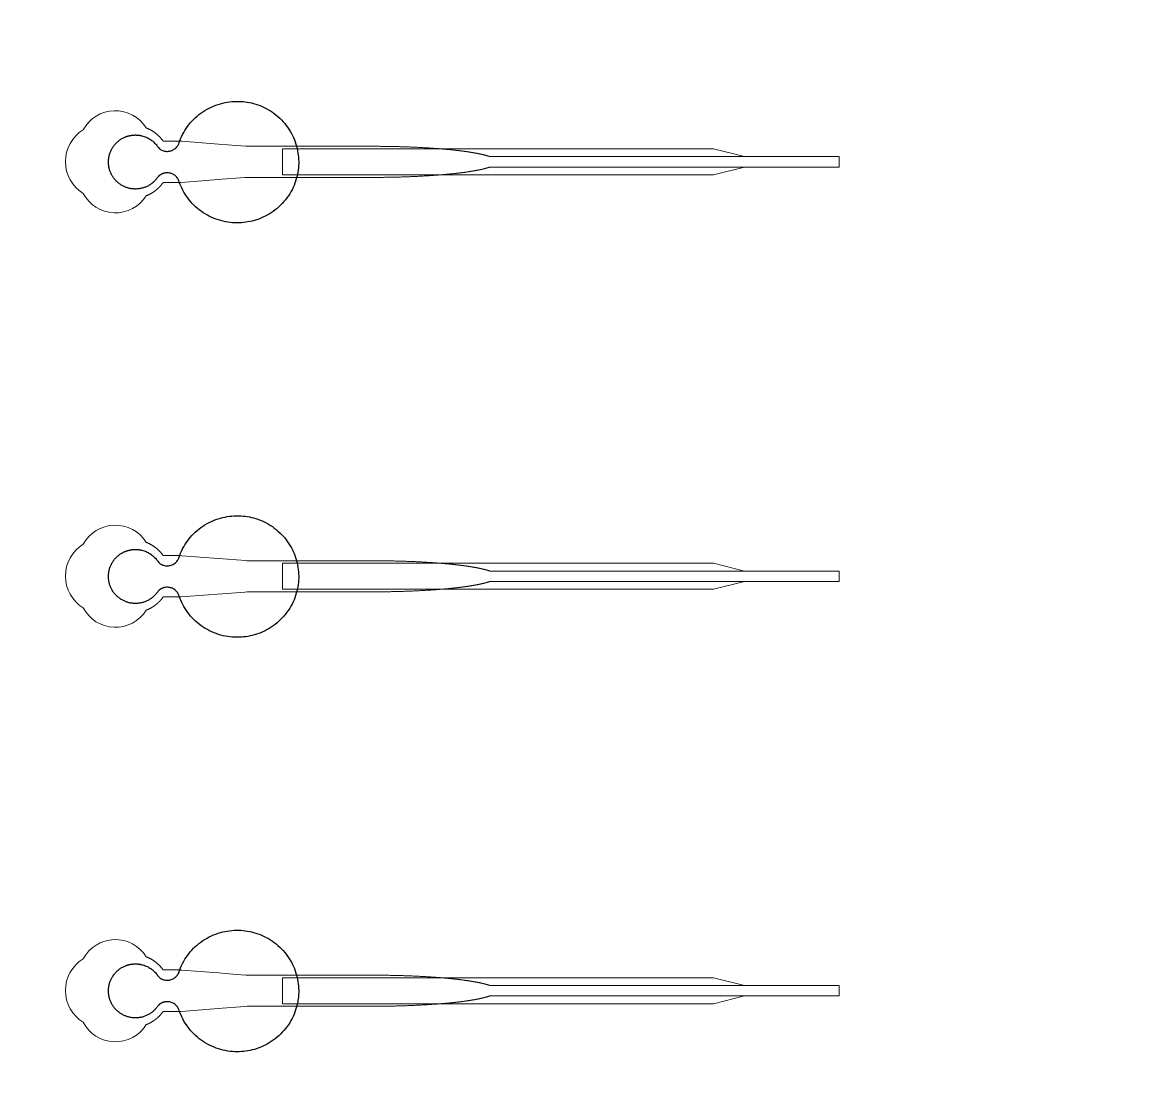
# Model space of a CAD drawing. Header units: inches. Extents: x -52997 to 52003, y -52254 to 52746.
# Drawn here: x -27602 to -22241, y -6398 to -1333 of the extents above; entities that cross this region are included whole.
import ezdxf

# ---------------------------------------------------------------- set-up
doc = ezdxf.new("R2010")
doc.units = ezdxf.units.IN
doc.header["$MEASUREMENT"] = 0
doc.layers.add('1', color=1, linetype='Continuous')
doc.layers.add('2', color=140, linetype='Continuous', lineweight=0)
doc.layers.add('3', color=90, linetype='Continuous', lineweight=0)

msp = doc.modelspace()

# ---------------------------------------------------------------- linework, layer by layer
at = {"layer": '1'}
for points in [[(-16283.4, -47485.7), (0, -47485.7), (16283.4, -47485.7, 5.999107)], [(-16250, -47285.7), (0, -47285.7), (16250, -47285.7, 5.986812)], [(-13685.8, -45485.7), (0, -45485.7), (13685.8, -45485.7, 6.794322)]]:
    msp.add_lwpolyline(points, format="xyb", close=True, dxfattribs=at)
msp.add_circle((-497.2, 245.8), 52500, dxfattribs=at)
for points in [[(-26945.9, -2078.6), (-26923.7, -2055.5), (-26892, -2060.7), (-26860.4, -2065.9), (-26846.7, -2094.9), (-26771.3, -2335.8), (-26519.3, -2298.1), (-26267.3, -2260.4), (-26267.2, -2008.3), (-26267.1, -1756.1), (-26519, -1718.2), (-26771, -1680.3), (-26846.7, -1921.1), (-26859.9, -1949.6), (-26890.7, -1955.3), (-26921.6, -1961.1), (-26944.2, -1939.3), (-26995.5, -1855.9), (-27089.9, -1882), (-27184.3, -1908.1), (-27185.5, -2006), (-27186.7, -2104), (-27093, -2132.4), (-26999.2, -2160.8), (-26945.9, -2078.6)], [(-26945.9, -4078.6), (-26923.7, -4055.5), (-26892, -4060.7), (-26860.4, -4065.9), (-26846.7, -4094.9), (-26771.3, -4335.8), (-26519.3, -4298.1), (-26267.3, -4260.4), (-26267.2, -4008.3), (-26267.1, -3756.1), (-26519, -3718.2), (-26771, -3680.3), (-26846.7, -3921.1), (-26859.9, -3949.6), (-26890.7, -3955.3), (-26921.6, -3961.1), (-26944.2, -3939.3), (-26995.5, -3855.9), (-27089.9, -3882), (-27184.3, -3908.1), (-27185.5, -4006), (-27186.7, -4104), (-27093, -4132.4), (-26999.2, -4160.8), (-26945.9, -4078.6)], [(-26945.9, -6078.6), (-26923.7, -6055.5), (-26892, -6060.7), (-26860.4, -6065.9), (-26846.7, -6094.9), (-26771.3, -6335.8), (-26519.3, -6298.1), (-26267.3, -6260.4), (-26267.2, -6008.3), (-26267.1, -5756.1), (-26519, -5718.2), (-26771, -5680.3), (-26846.7, -5921.1), (-26859.9, -5949.6), (-26890.7, -5955.3), (-26921.6, -5961.1), (-26944.2, -5939.3), (-26995.5, -5855.9), (-27089.9, -5882), (-27184.3, -5908.1), (-27185.5, -6006), (-27186.7, -6104), (-27093, -6132.4), (-26999.2, -6160.8), (-26945.9, -6078.6)]]:
    msp.add_rational_spline(points, [1, 0.884783429184, 1, 0.884783429184, 1, 0.758252289935, 1, 0.758252289935, 1, 0.758252289935, 1, 0.758252289935, 1, 0.888941908896, 1, 0.888941908896, 1, 0.79946124759, 1, 0.79946124759, 1, 0.79946124759, 1, 0.79946124759, 1], degree=2, knots=[0, 0, 0, 0.969535, 0.969535, 1.939069, 1.939069, 3.359405, 3.359405, 4.779741, 4.779741, 6.200078, 6.200078, 7.620414, 7.620414, 8.571947, 8.571947, 9.52348, 9.52348, 10.812277, 10.812277, 12.101074, 12.101074, 13.389871, 13.389871, 14.678668, 14.678668, 14.678668], dxfattribs=at)
at = {"layer": '2'}
for points in [[(-16283.4, -47485.7), (0, -47485.7), (16283.4, -47485.7, 5.999107)], [(-16250, -47285.7), (0, -47285.7), (16250, -47285.7, 5.986812)], [(-13685.8, -45485.7), (0, -45485.7), (13685.8, -45485.7, 6.794322)], [(-27003.1, -2170.4), (-27002.8, -2170.3), (-27001.9, -2170), (-27001.1, -2169.7), (-27000.2, -2169.3), (-26999.4, -2169), (-26998.6, -2168.6), (-26997.7, -2168.3), (-26996.9, -2167.9), (-26996, -2167.5), (-26995.1, -2167.2), (-26994.3, -2166.8), (-26993.4, -2166.4), (-26992.6, -2166), (-26991.7, -2165.6), (-26990.9, -2165.2), (-26990, -2164.8), (-26989.2, -2164.4), (-26988.3, -2163.9), (-26987.4, -2163.5), (-26986.6, -2163.1), (-26985.7, -2162.6), (-26984.9, -2162.2), (-26984, -2161.7), (-26983.1, -2161.3), (-26982.3, -2160.8), (-26981.4, -2160.3), (-26980.6, -2159.9), (-26979.7, -2159.4), (-26978.9, -2158.9), (-26978, -2158.4), (-26977.2, -2157.9), (-26976.3, -2157.4), (-26975.5, -2156.9), (-26974.6, -2156.4), (-26973.8, -2155.8), (-26972.9, -2155.3), (-26972.1, -2154.8), (-26971.2, -2154.2), (-26970.4, -2153.7), (-26969.5, -2153.1), (-26968.7, -2152.6), (-26967.9, -2152), (-26967, -2151.4), (-26966.2, -2150.9), (-26965.4, -2150.3), (-26964.5, -2149.7), (-26963.7, -2149.1), (-26962.9, -2148.5), (-26962.1, -2147.9), (-26961.2, -2147.3), (-26960.4, -2146.7), (-26959.6, -2146.1), (-26958.8, -2145.5), (-26958, -2144.8), (-26957.2, -2144.2), (-26956.4, -2143.6), (-26955.6, -2142.9), (-26954.8, -2142.3), (-26954, -2141.7), (-26953.2, -2141), (-26952.4, -2140.4), (-26951.6, -2139.7), (-26950.9, -2139), (-26950.1, -2138.4), (-26949.3, -2137.7), (-26948.6, -2137), (-26947.8, -2136.3), (-26947, -2135.7), (-26946.3, -2135), (-26945.5, -2134.3), (-26944.8, -2133.6), (-26944.1, -2132.9), (-26943.3, -2132.2), (-26942.6, -2131.5), (-26941.9, -2130.8), (-26941.2, -2130.1), (-26940.4, -2129.3), (-26939.7, -2128.6), (-26939, -2127.9), (-26938.3, -2127.2), (-26937.6, -2126.4), (-26936.9, -2125.7), (-26936.3, -2125), (-26935.6, -2124.3), (-26934.9, -2123.5), (-26934.2, -2122.8), (-26933.6, -2122), (-26932.9, -2121.3), (-26932.3, -2120.5), (-26931.6, -2119.8), (-26931, -2119), (-26930.3, -2118.3), (-26929.7, -2117.5), (-26929.1, -2116.8), (-26928.5, -2116), (-26927.9, -2115.3), (-26927.3, -2114.5), (-26926.7, -2113.7), (-26926.1, -2113), (-26925.5, -2112.2), (-26924.9, -2111.4), (-26924.3, -2110.7), (-26923.8, -2109.9), (-26923.2, -2109.1), (-26922.7, -2108.4), (-26922.1, -2107.6), (-26921.6, -2106.8), (-26878, -2106.8), (-26856.2, -2106.8), (-26845.3, -2106.8), (-26842.6, -2106.8), (-26841.2, -2106.8), (-26841.2, -2106.8), (-26841.2, -2106.8), (-26841.2, -2106.8), (-26841.1, -2106.8), (-26841.1, -2106.8), (-26841, -2106.8), (-26840.7, -2106.8), (-26840, -2106.7), (-26838.6, -2106.6), (-26835.9, -2106.4), (-26813.8, -2104.7), (-26637.1, -2091.2), (-26548.8, -2084.4), (-26526.7, -2082.7), (-26515.7, -2081.9), (-26515.3, -2081.8), (-26515.3, -2081.8), (-26515.2, -2081.8), (-26515.2, -2081.8), (-26515.1, -2081.8), (-26514.7, -2081.8), (-26254.2, -2081.8), (-26247.9, -2081.8), (-26235.4, -2081.8), (-26134.9, -2081.8), (-25933.8, -2081.8), (-25921.3, -2081.8), (-25915, -2081.8), (-25911.8, -2081.8), (-25910.3, -2081.8), (-25909.9, -2081.8), (-25909.7, -2081.8), (-25909.6, -2081.8), (-25909.5, -2081.8), (-25909.5, -2081.8), (-25909.5, -2081.8), (-25908.9, -2081.8), (-25904.3, -2081.8), (-25899.7, -2081.8), (-25895.1, -2081.8), (-25890.5, -2081.8), (-25885.8, -2081.8), (-25881.2, -2081.7), (-25876.5, -2081.7), (-25871.8, -2081.7), (-25867.1, -2081.6), (-25862.4, -2081.6), (-25857.7, -2081.6), (-25853, -2081.5), (-25848.3, -2081.4), (-25843.5, -2081.4), (-25838.8, -2081.3), (-25834, -2081.2), (-25829.3, -2081.2), (-25824.5, -2081.1), (-25819.7, -2081), (-25814.9, -2080.9), (-25810.1, -2080.8), (-25805.3, -2080.7), (-25800.5, -2080.6), (-25795.7, -2080.5), (-25790.9, -2080.3), (-25786, -2080.2), (-25781.2, -2080.1), (-25776.4, -2080), (-25771.6, -2079.8), (-25766.7, -2079.7), (-25761.9, -2079.5), (-25757.1, -2079.4), (-25752.2, -2079.2), (-25747.4, -2079), (-25742.6, -2078.9), (-25737.7, -2078.7), (-25732.9, -2078.5), (-25728.1, -2078.3), (-25723.3, -2078.1), (-25718.5, -2077.9), (-25713.6, -2077.7), (-25708.8, -2077.5), (-25704, -2077.3), (-25699.2, -2077.1), (-25694.4, -2076.8), (-25689.6, -2076.6), (-25684.9, -2076.4), (-25680.1, -2076.1), (-25675.3, -2075.9), (-25670.6, -2075.6), (-25665.8, -2075.4), (-25661.1, -2075.1), (-25656.4, -2074.8), (-25651.7, -2074.6), (-25647, -2074.3), (-25642.3, -2074), (-25637.6, -2073.7), (-25633, -2073.4), (-25628.4, -2073.1), (-25623.7, -2072.8), (-25619.1, -2072.5), (-25614.5, -2072.1), (-25610, -2071.8), (-25607.7, -2071.6), (-25605.4, -2071.5), (-25603.1, -2071.3), (-25600.9, -2071.1), (-25598.6, -2071), (-25596.4, -2070.8), (-25594.1, -2070.6), (-25591.9, -2070.5), (-25589.6, -2070.3), (-25587.4, -2070.1), (-25585.1, -2069.9), (-25582.9, -2069.7), (-25580.7, -2069.6), (-25578.5, -2069.4), (-25576.3, -2069.2), (-25574.1, -2069), (-25571.9, -2068.8), (-25569.7, -2068.6), (-25567.5, -2068.5), (-25565.3, -2068.3), (-25563.1, -2068.1), (-25561, -2067.9), (-25558.8, -2067.7), (-25556.7, -2067.5), (-25554.5, -2067.3), (-25552.4, -2067.1), (-25550.2, -2066.9), (-25548.1, -2066.7), (-25546, -2066.5), (-25543.8, -2066.3), (-25541.7, -2066.1), (-25539.6, -2065.9), (-25537.5, -2065.7), (-25535.4, -2065.5), (-25533.4, -2065.3), (-25531.3, -2065.1), (-25529.2, -2064.8), (-25527.1, -2064.6), (-25525.1, -2064.4), (-25523, -2064.2), (-25521, -2064), (-25519, -2063.8), (-25516.9, -2063.5), (-25514.9, -2063.3), (-25512.9, -2063.1), (-25510.9, -2062.9), (-25508.9, -2062.7), (-25506.9, -2062.4), (-25504.9, -2062.2), (-25503, -2062), (-25501, -2061.8), (-25499, -2061.5), (-25497.1, -2061.3), (-25495.2, -2061.1), (-25493.2, -2060.8), (-25491.3, -2060.6), (-25489.4, -2060.4), (-25487.5, -2060.1), (-25485.6, -2059.9), (-25483.7, -2059.7), (-25481.8, -2059.4), (-25479.9, -2059.2), (-25478.1, -2058.9), (-25476.2, -2058.7), (-25474.4, -2058.5), (-25472.5, -2058.2), (-25470.7, -2058), (-25468.9, -2057.7), (-25467.1, -2057.5), (-25465.2, -2057.2), (-25463.5, -2057), (-25461.7, -2056.7), (-25459.9, -2056.5), (-25458.1, -2056.2), (-25456.4, -2056), (-25454.6, -2055.7), (-25452.9, -2055.5), (-25451.2, -2055.2), (-25449.4, -2055), (-25447.7, -2054.7), (-25446, -2054.5), (-25444.3, -2054.2), (-25442.6, -2053.9), (-25441, -2053.7), (-25439.3, -2053.4), (-25437.7, -2053.2), (-25436, -2052.9), (-25434.4, -2052.6), (-25432.8, -2052.4), (-25431.1, -2052.1), (-25429.5, -2051.8), (-25428, -2051.6), (-25426.4, -2051.3), (-25424.8, -2051), (-25423.2, -2050.8), (-25421.7, -2050.5), (-25420.1, -2050.2), (-25418.6, -2050), (-25417.1, -2049.7), (-25415.6, -2049.4), (-25414.1, -2049.1), (-25412.6, -2048.9), (-25411.1, -2048.6), (-25409.6, -2048.3), (-25408.2, -2048), (-25406.7, -2047.8), (-25405.3, -2047.5), (-25403.8, -2047.2), (-25402.4, -2046.9), (-25401, -2046.6), (-25399.6, -2046.4), (-25398.2, -2046.1), (-25396.9, -2045.8), (-25395.5, -2045.5), (-25394.1, -2045.2), (-25392.8, -2044.9), (-25391.5, -2044.7), (-25390.1, -2044.4), (-25388.8, -2044.1), (-25387.5, -2043.8), (-25386.2, -2043.5), (-25384.9, -2043.2), (-25383.7, -2043), (-25382.4, -2042.7), (-25381.2, -2042.4), (-25379.9, -2042.1), (-25378.7, -2041.8), (-25377.5, -2041.5), (-25376.3, -2041.2), (-25375.1, -2040.9), (-25373.9, -2040.6), (-25372.8, -2040.3), (-25371.6, -2040.1), (-25370.4, -2039.8), (-25369.3, -2039.5), (-25368.2, -2039.2), (-25367.1, -2038.9), (-25366, -2038.6), (-25364.9, -2038.3), (-25363.8, -2038), (-25362.7, -2037.7), (-25361.6, -2037.4), (-25360.6, -2037.1), (-25359.6, -2036.8), (-25358.5, -2036.5), (-25357.5, -2036.2), (-25356.5, -2035.9), (-25355.5, -2035.6), (-25354.5, -2035.3), (-25353.6, -2035), (-25352.6, -2034.7), (-25351.7, -2034.4), (-25350.7, -2034.1), (-25349.8, -2033.8), (-25348.9, -2033.5), (-25348, -2033.2), (-25347.1, -2032.9), (-25346.2, -2032.6), (-25345.3, -2032.3), (-25343.9, -2031.9), (-23658.3, -2032), (-23658.3, -1981.8), (-25343.8, -1981.8), (-25344.1, -1981.7), (-25345, -1981.4), (-25345.8, -1981.1), (-25346.7, -1980.8), (-25347.6, -1980.5), (-25348.5, -1980.2), (-25349.4, -1979.9), (-25350.4, -1979.6), (-25351.3, -1979.3), (-25352.2, -1979), (-25353.2, -1978.7), (-25354.2, -1978.4), (-25355.2, -1978.1), (-25356.2, -1977.8), (-25357.2, -1977.5), (-25358.2, -1977.2), (-25359.2, -1976.9), (-25360.2, -1976.6), (-25361.3, -1976.3), (-25362.4, -1976.1), (-25363.4, -1975.8), (-25364.5, -1975.5), (-25365.6, -1975.2), (-25366.7, -1974.9), (-25367.8, -1974.6), (-25368.9, -1974.3), (-25370.1, -1974), (-25371.2, -1973.7), (-25372.4, -1973.4), (-25373.6, -1973.1), (-25374.7, -1972.8), (-25375.9, -1972.5), (-25377.1, -1972.2), (-25378.4, -1971.9), (-25379.6, -1971.7), (-25380.8, -1971.4), (-25382.1, -1971.1), (-25383.3, -1970.8), (-25384.6, -1970.5), (-25385.9, -1970.2), (-25387.2, -1969.9), (-25388.5, -1969.6), (-25389.8, -1969.4), (-25391.1, -1969.1), (-25392.4, -1968.8), (-25393.8, -1968.5), (-25395.1, -1968.2), (-25396.5, -1967.9), (-25397.9, -1967.7), (-25399.3, -1967.4), (-25400.7, -1967.1), (-25402.1, -1966.8), (-25403.5, -1966.5), (-25404.9, -1966.3), (-25406.4, -1966), (-25407.8, -1965.7), (-25409.3, -1965.4), (-25410.7, -1965.1), (-25412.2, -1964.9), (-25413.7, -1964.6), (-25415.2, -1964.3), (-25416.7, -1964), (-25418.2, -1963.8), (-25419.8, -1963.5), (-25421.3, -1963.2), (-25422.9, -1963), (-25424.4, -1962.7), (-25426, -1962.4), (-25427.6, -1962.2), (-25429.2, -1961.9), (-25430.8, -1961.6), (-25432.4, -1961.4), (-25434, -1961.1), (-25435.7, -1960.8), (-25437.3, -1960.6), (-25439, -1960.3), (-25440.6, -1960), (-25442.3, -1959.8), (-25444, -1959.5), (-25445.7, -1959.3), (-25447.4, -1959), (-25449.1, -1958.7), (-25450.8, -1958.5), (-25452.5, -1958.2), (-25454.3, -1958), (-25456, -1957.7), (-25457.8, -1957.5), (-25459.5, -1957.2), (-25461.3, -1957), (-25463.1, -1956.7), (-25464.9, -1956.5), (-25466.7, -1956.2), (-25468.5, -1956), (-25470.3, -1955.7), (-25472.1, -1955.5), (-25474, -1955.2), (-25475.8, -1955), (-25477.7, -1954.8), (-25479.5, -1954.5), (-25481.4, -1954.3), (-25483.3, -1954), (-25485.2, -1953.8), (-25487.1, -1953.6), (-25489, -1953.3), (-25490.9, -1953.1), (-25492.8, -1952.9), (-25494.8, -1952.6), (-25496.7, -1952.4), (-25498.6, -1952.2), (-25500.6, -1951.9), (-25502.6, -1951.7), (-25504.5, -1951.5), (-25506.5, -1951.3), (-25508.5, -1951), (-25510.5, -1950.8), (-25512.5, -1950.6), (-25514.5, -1950.4), (-25516.5, -1950.2), (-25518.5, -1949.9), (-25520.6, -1949.7), (-25522.6, -1949.5), (-25524.7, -1949.3), (-25526.7, -1949.1), (-25528.8, -1948.9), (-25530.8, -1948.7), (-25532.9, -1948.4), (-25535, -1948.2), (-25537.1, -1948), (-25539.2, -1947.8), (-25541.3, -1947.6), (-25543.4, -1947.4), (-25545.5, -1947.2), (-25547.6, -1947), (-25549.7, -1946.8), (-25551.9, -1946.6), (-25554, -1946.4), (-25556.2, -1946.2), (-25558.3, -1946), (-25560.5, -1945.8), (-25562.6, -1945.6), (-25564.8, -1945.4), (-25567, -1945.3), (-25569.2, -1945.1), (-25571.3, -1944.9), (-25573.5, -1944.7), (-25575.7, -1944.5), (-25577.9, -1944.3), (-25580.2, -1944.1), (-25582.4, -1944), (-25584.6, -1943.8), (-25586.8, -1943.6), (-25589, -1943.4), (-25591.3, -1943.2), (-25593.5, -1943.1), (-25595.8, -1942.9), (-25598, -1942.7), (-25600.3, -1942.6), (-25602.5, -1942.4), (-25604.8, -1942.2), (-25607.1, -1942.1), (-25611.6, -1941.7), (-25616.2, -1941.4), (-25620.8, -1941.1), (-25625.4, -1940.8), (-25630, -1940.5), (-25634.6, -1940.2), (-25639.3, -1939.9), (-25643.9, -1939.6), (-25648.6, -1939.3), (-25653.3, -1939), (-25658, -1938.7), (-25662.7, -1938.5), (-25667.4, -1938.2), (-25672.1, -1937.9), (-25676.9, -1937.7), (-25681.6, -1937.5), (-25686.4, -1937.2), (-25691.1, -1937), (-25695.9, -1936.7), (-25700.7, -1936.5), (-25705.4, -1936.3), (-25710.2, -1936.1), (-25715, -1935.9), (-25719.8, -1935.7), (-25724.6, -1935.5), (-25729.4, -1935.3), (-25734.2, -1935.1), (-25739, -1934.9), (-25743.8, -1934.7), (-25748.7, -1934.6), (-25753.5, -1934.4), (-25758.3, -1934.3), (-25763.1, -1934.1), (-25767.9, -1933.9), (-25772.7, -1933.8), (-25777.5, -1933.7), (-25782.3, -1933.5), (-25787.1, -1933.4), (-25791.9, -1933.3), (-25796.7, -1933.2), (-25801.5, -1933.1), (-25806.2, -1932.9), (-25811, -1932.8), (-25815.8, -1932.8), (-25820.5, -1932.7), (-25825.3, -1932.6), (-25830, -1932.5), (-25834.8, -1932.4), (-25839.5, -1932.3), (-25844.2, -1932.3), (-25848.9, -1932.2), (-25853.6, -1932.2), (-25858.3, -1932.1), (-25863, -1932.1), (-25867.7, -1932), (-25872.3, -1932), (-25877, -1931.9), (-25881.6, -1931.9), (-25886.2, -1931.9), (-25890.8, -1931.9), (-25895.4, -1931.9), (-25897.7, -1931.8), (-25898.3, -1931.8), (-25898.6, -1931.8), (-25898.7, -1931.8), (-25898.9, -1931.8), (-25900.5, -1931.8), (-25906.9, -1931.8), (-25919.7, -1931.8), (-25970.6, -1931.8), (-26174.6, -1931.8), (-26225.6, -1931.8), (-26251.1, -1931.8), (-26257.4, -1931.8), (-26259, -1931.8), (-26514.8, -1931.8), (-26515.2, -1931.8), (-26515.2, -1931.8), (-26515.3, -1931.8), (-26515.3, -1931.8), (-26515.4, -1931.8), (-26515.7, -1931.8), (-26517.1, -1931.7), (-26522.6, -1931.3), (-26566.8, -1927.9), (-26655.1, -1921.1), (-26831.8, -1907.6), (-26837.3, -1907.1), (-26840, -1906.9), (-26840.7, -1906.9), (-26841.1, -1906.8), (-26841.1, -1906.8), (-26841.1, -1906.8), (-26841.2, -1906.8), (-26841.2, -1906.8), (-26841.2, -1906.8), (-26841.2, -1906.8), (-26841.6, -1906.8), (-26844.3, -1906.8), (-26849.7, -1906.8), (-26860.6, -1906.8), (-26882.4, -1906.8), (-26904.2, -1906.8), (-26915.1, -1906.8), (-26920.6, -1906.8), (-26921.2, -1906.8), (-26921.4, -1906.8), (-26921.5, -1906.8), (-26921.5, -1906.8), (-26921.6, -1906.8), (-26921.6, -1906.8), (-26921.6, -1906.8), (-26922, -1906.2), (-26922.8, -1905.1), (-26923.6, -1904), (-26924.4, -1902.9), (-26925.3, -1901.8), (-26926.1, -1900.6), (-26927, -1899.5), (-26927.8, -1898.4), (-26928.7, -1897.3), (-26929.6, -1896.2), (-26930.5, -1895.1), (-26931.5, -1894), (-26932.4, -1892.9), (-26933.4, -1891.8), (-26934.3, -1890.7), (-26935.3, -1889.6), (-26936.3, -1888.5), (-26937.3, -1887.5), (-26938.3, -1886.4), (-26939.3, -1885.3), (-26940.4, -1884.3), (-26941.4, -1883.2), (-26942.5, -1882.2), (-26943.6, -1881.1), (-26944.7, -1880.1), (-26945.8, -1879), (-26946.9, -1878), (-26948, -1877), (-26949.1, -1876), (-26950.3, -1875), (-26951.4, -1874), (-26952.6, -1873), (-26953.8, -1872), (-26955, -1871), (-26956.2, -1870.1), (-26957.4, -1869.1), (-26958.6, -1868.2), (-26959.8, -1867.2), (-26961.1, -1866.3), (-26962.3, -1865.4), (-26963.6, -1864.5), (-26964.8, -1863.6), (-26966.1, -1862.7), (-26967.4, -1861.8), (-26968.7, -1861), (-26970, -1860.1), (-26971.3, -1859.3), (-26972.6, -1858.4), (-26974, -1857.6), (-26975.3, -1856.8), (-26976.6, -1856), (-26978, -1855.2), (-26979.3, -1854.4), (-26980.7, -1853.6), (-26982.1, -1852.9), (-26983.5, -1852.1), (-26984.8, -1851.4), (-26986.2, -1850.7), (-26987.6, -1850), (-26989, -1849.3), (-26990.4, -1848.6), (-26991.8, -1848), (-26993.2, -1847.3), (-26994.7, -1846.7), (-26996.1, -1846.1), (-26997.5, -1845.5), (-26998.9, -1844.9), (-27000.4, -1844.3), (-27001.8, -1843.7), (-27003, -1843.2, 0.576044), (-27307.6, -1852.6, 0.560065), (-27307.6, -2159.1, 0.578435)], [(-27003.1, -4170.4), (-27002.8, -4170.3), (-27001.9, -4170), (-27001.1, -4169.7), (-27000.2, -4169.3), (-26999.4, -4169), (-26998.6, -4168.6), (-26997.7, -4168.3), (-26996.9, -4167.9), (-26996, -4167.5), (-26995.1, -4167.2), (-26994.3, -4166.8), (-26993.4, -4166.4), (-26992.6, -4166), (-26991.7, -4165.6), (-26990.9, -4165.2), (-26990, -4164.8), (-26989.2, -4164.4), (-26988.3, -4163.9), (-26987.4, -4163.5), (-26986.6, -4163.1), (-26985.7, -4162.6), (-26984.9, -4162.2), (-26984, -4161.7), (-26983.1, -4161.3), (-26982.3, -4160.8), (-26981.4, -4160.3), (-26980.6, -4159.9), (-26979.7, -4159.4), (-26978.9, -4158.9), (-26978, -4158.4), (-26977.2, -4157.9), (-26976.3, -4157.4), (-26975.5, -4156.9), (-26974.6, -4156.4), (-26973.8, -4155.8), (-26972.9, -4155.3), (-26972.1, -4154.8), (-26971.2, -4154.2), (-26970.4, -4153.7), (-26969.5, -4153.1), (-26968.7, -4152.6), (-26967.9, -4152), (-26967, -4151.4), (-26966.2, -4150.9), (-26965.4, -4150.3), (-26964.5, -4149.7), (-26963.7, -4149.1), (-26962.9, -4148.5), (-26962.1, -4147.9), (-26961.2, -4147.3), (-26960.4, -4146.7), (-26959.6, -4146.1), (-26958.8, -4145.5), (-26958, -4144.8), (-26957.2, -4144.2), (-26956.4, -4143.6), (-26955.6, -4142.9), (-26954.8, -4142.3), (-26954, -4141.7), (-26953.2, -4141), (-26952.4, -4140.4), (-26951.6, -4139.7), (-26950.9, -4139), (-26950.1, -4138.4), (-26949.3, -4137.7), (-26948.6, -4137), (-26947.8, -4136.3), (-26947, -4135.7), (-26946.3, -4135), (-26945.5, -4134.3), (-26944.8, -4133.6), (-26944.1, -4132.9), (-26943.3, -4132.2), (-26942.6, -4131.5), (-26941.9, -4130.8), (-26941.2, -4130.1), (-26940.4, -4129.3), (-26939.7, -4128.6), (-26939, -4127.9), (-26938.3, -4127.2), (-26937.6, -4126.4), (-26936.9, -4125.7), (-26936.3, -4125), (-26935.6, -4124.3), (-26934.9, -4123.5), (-26934.2, -4122.8), (-26933.6, -4122), (-26932.9, -4121.3), (-26932.3, -4120.5), (-26931.6, -4119.8), (-26931, -4119), (-26930.3, -4118.3), (-26929.7, -4117.5), (-26929.1, -4116.8), (-26928.5, -4116), (-26927.9, -4115.3), (-26927.3, -4114.5), (-26926.7, -4113.7), (-26926.1, -4113), (-26925.5, -4112.2), (-26924.9, -4111.4), (-26924.3, -4110.7), (-26923.8, -4109.9), (-26923.2, -4109.1), (-26922.7, -4108.4), (-26922.1, -4107.6), (-26921.6, -4106.8), (-26878, -4106.8), (-26856.2, -4106.8), (-26845.3, -4106.8), (-26842.6, -4106.8), (-26841.2, -4106.8), (-26841.2, -4106.8), (-26841.2, -4106.8), (-26841.2, -4106.8), (-26841.1, -4106.8), (-26841.1, -4106.8), (-26841, -4106.8), (-26840.7, -4106.8), (-26840, -4106.7), (-26838.6, -4106.6), (-26835.9, -4106.4), (-26813.8, -4104.7), (-26637.1, -4091.2), (-26548.8, -4084.4), (-26526.7, -4082.7), (-26515.7, -4081.9), (-26515.3, -4081.8), (-26515.3, -4081.8), (-26515.2, -4081.8), (-26515.2, -4081.8), (-26515.1, -4081.8), (-26514.7, -4081.8), (-26254.2, -4081.8), (-26247.9, -4081.8), (-26235.4, -4081.8), (-26134.9, -4081.8), (-25933.8, -4081.8), (-25921.3, -4081.8), (-25915, -4081.8), (-25911.8, -4081.8), (-25910.3, -4081.8), (-25909.9, -4081.8), (-25909.7, -4081.8), (-25909.6, -4081.8), (-25909.5, -4081.8), (-25909.5, -4081.8), (-25909.5, -4081.8), (-25908.9, -4081.8), (-25904.3, -4081.8), (-25899.7, -4081.8), (-25895.1, -4081.8), (-25890.5, -4081.8), (-25885.8, -4081.8), (-25881.2, -4081.7), (-25876.5, -4081.7), (-25871.8, -4081.7), (-25867.1, -4081.6), (-25862.4, -4081.6), (-25857.7, -4081.6), (-25853, -4081.5), (-25848.3, -4081.4), (-25843.5, -4081.4), (-25838.8, -4081.3), (-25834, -4081.2), (-25829.3, -4081.2), (-25824.5, -4081.1), (-25819.7, -4081), (-25814.9, -4080.9), (-25810.1, -4080.8), (-25805.3, -4080.7), (-25800.5, -4080.6), (-25795.7, -4080.5), (-25790.9, -4080.3), (-25786, -4080.2), (-25781.2, -4080.1), (-25776.4, -4080), (-25771.6, -4079.8), (-25766.7, -4079.7), (-25761.9, -4079.5), (-25757.1, -4079.4), (-25752.2, -4079.2), (-25747.4, -4079), (-25742.6, -4078.9), (-25737.7, -4078.7), (-25732.9, -4078.5), (-25728.1, -4078.3), (-25723.3, -4078.1), (-25718.5, -4077.9), (-25713.6, -4077.7), (-25708.8, -4077.5), (-25704, -4077.3), (-25699.2, -4077.1), (-25694.4, -4076.8), (-25689.6, -4076.6), (-25684.9, -4076.4), (-25680.1, -4076.1), (-25675.3, -4075.9), (-25670.6, -4075.6), (-25665.8, -4075.4), (-25661.1, -4075.1), (-25656.4, -4074.8), (-25651.7, -4074.6), (-25647, -4074.3), (-25642.3, -4074), (-25637.6, -4073.7), (-25633, -4073.4), (-25628.4, -4073.1), (-25623.7, -4072.8), (-25619.1, -4072.5), (-25614.5, -4072.1), (-25610, -4071.8), (-25607.7, -4071.6), (-25605.4, -4071.5), (-25603.1, -4071.3), (-25600.9, -4071.1), (-25598.6, -4071), (-25596.4, -4070.8), (-25594.1, -4070.6), (-25591.9, -4070.5), (-25589.6, -4070.3), (-25587.4, -4070.1), (-25585.1, -4069.9), (-25582.9, -4069.7), (-25580.7, -4069.6), (-25578.5, -4069.4), (-25576.3, -4069.2), (-25574.1, -4069), (-25571.9, -4068.8), (-25569.7, -4068.6), (-25567.5, -4068.5), (-25565.3, -4068.3), (-25563.1, -4068.1), (-25561, -4067.9), (-25558.8, -4067.7), (-25556.7, -4067.5), (-25554.5, -4067.3), (-25552.4, -4067.1), (-25550.2, -4066.9), (-25548.1, -4066.7), (-25546, -4066.5), (-25543.8, -4066.3), (-25541.7, -4066.1), (-25539.6, -4065.9), (-25537.5, -4065.7), (-25535.4, -4065.5), (-25533.4, -4065.3), (-25531.3, -4065.1), (-25529.2, -4064.8), (-25527.1, -4064.6), (-25525.1, -4064.4), (-25523, -4064.2), (-25521, -4064), (-25519, -4063.8), (-25516.9, -4063.5), (-25514.9, -4063.3), (-25512.9, -4063.1), (-25510.9, -4062.9), (-25508.9, -4062.7), (-25506.9, -4062.4), (-25504.9, -4062.2), (-25503, -4062), (-25501, -4061.8), (-25499, -4061.5), (-25497.1, -4061.3), (-25495.2, -4061.1), (-25493.2, -4060.8), (-25491.3, -4060.6), (-25489.4, -4060.4), (-25487.5, -4060.1), (-25485.6, -4059.9), (-25483.7, -4059.7), (-25481.8, -4059.4), (-25479.9, -4059.2), (-25478.1, -4058.9), (-25476.2, -4058.7), (-25474.4, -4058.5), (-25472.5, -4058.2), (-25470.7, -4058), (-25468.9, -4057.7), (-25467.1, -4057.5), (-25465.2, -4057.2), (-25463.5, -4057), (-25461.7, -4056.7), (-25459.9, -4056.5), (-25458.1, -4056.2), (-25456.4, -4056), (-25454.6, -4055.7), (-25452.9, -4055.5), (-25451.2, -4055.2), (-25449.4, -4055), (-25447.7, -4054.7), (-25446, -4054.5), (-25444.3, -4054.2), (-25442.6, -4053.9), (-25441, -4053.7), (-25439.3, -4053.4), (-25437.7, -4053.2), (-25436, -4052.9), (-25434.4, -4052.6), (-25432.8, -4052.4), (-25431.1, -4052.1), (-25429.5, -4051.8), (-25428, -4051.6), (-25426.4, -4051.3), (-25424.8, -4051), (-25423.2, -4050.8), (-25421.7, -4050.5), (-25420.1, -4050.2), (-25418.6, -4050), (-25417.1, -4049.7), (-25415.6, -4049.4), (-25414.1, -4049.1), (-25412.6, -4048.9), (-25411.1, -4048.6), (-25409.6, -4048.3), (-25408.2, -4048), (-25406.7, -4047.8), (-25405.3, -4047.5), (-25403.8, -4047.2), (-25402.4, -4046.9), (-25401, -4046.6), (-25399.6, -4046.4), (-25398.2, -4046.1), (-25396.9, -4045.8), (-25395.5, -4045.5), (-25394.1, -4045.2), (-25392.8, -4044.9), (-25391.5, -4044.7), (-25390.1, -4044.4), (-25388.8, -4044.1), (-25387.5, -4043.8), (-25386.2, -4043.5), (-25384.9, -4043.2), (-25383.7, -4043), (-25382.4, -4042.7), (-25381.2, -4042.4), (-25379.9, -4042.1), (-25378.7, -4041.8), (-25377.5, -4041.5), (-25376.3, -4041.2), (-25375.1, -4040.9), (-25373.9, -4040.6), (-25372.8, -4040.3), (-25371.6, -4040.1), (-25370.4, -4039.8), (-25369.3, -4039.5), (-25368.2, -4039.2), (-25367.1, -4038.9), (-25366, -4038.6), (-25364.9, -4038.3), (-25363.8, -4038), (-25362.7, -4037.7), (-25361.6, -4037.4), (-25360.6, -4037.1), (-25359.6, -4036.8), (-25358.5, -4036.5), (-25357.5, -4036.2), (-25356.5, -4035.9), (-25355.5, -4035.6), (-25354.5, -4035.3), (-25353.6, -4035), (-25352.6, -4034.7), (-25351.7, -4034.4), (-25350.7, -4034.1), (-25349.8, -4033.8), (-25348.9, -4033.5), (-25348, -4033.2), (-25347.1, -4032.9), (-25346.2, -4032.6), (-25345.3, -4032.3), (-25343.9, -4031.9), (-23658.3, -4032), (-23658.3, -3981.8), (-25343.8, -3981.8), (-25344.1, -3981.7), (-25345, -3981.4), (-25345.8, -3981.1), (-25346.7, -3980.8), (-25347.6, -3980.5), (-25348.5, -3980.2), (-25349.4, -3979.9), (-25350.4, -3979.6), (-25351.3, -3979.3), (-25352.2, -3979), (-25353.2, -3978.7), (-25354.2, -3978.4), (-25355.2, -3978.1), (-25356.2, -3977.8), (-25357.2, -3977.5), (-25358.2, -3977.2), (-25359.2, -3976.9), (-25360.2, -3976.6), (-25361.3, -3976.3), (-25362.4, -3976.1), (-25363.4, -3975.8), (-25364.5, -3975.5), (-25365.6, -3975.2), (-25366.7, -3974.9), (-25367.8, -3974.6), (-25368.9, -3974.3), (-25370.1, -3974), (-25371.2, -3973.7), (-25372.4, -3973.4), (-25373.6, -3973.1), (-25374.7, -3972.8), (-25375.9, -3972.5), (-25377.1, -3972.2), (-25378.4, -3971.9), (-25379.6, -3971.7), (-25380.8, -3971.4), (-25382.1, -3971.1), (-25383.3, -3970.8), (-25384.6, -3970.5), (-25385.9, -3970.2), (-25387.2, -3969.9), (-25388.5, -3969.6), (-25389.8, -3969.4), (-25391.1, -3969.1), (-25392.4, -3968.8), (-25393.8, -3968.5), (-25395.1, -3968.2), (-25396.5, -3967.9), (-25397.9, -3967.7), (-25399.3, -3967.4), (-25400.7, -3967.1), (-25402.1, -3966.8), (-25403.5, -3966.5), (-25404.9, -3966.3), (-25406.4, -3966), (-25407.8, -3965.7), (-25409.3, -3965.4), (-25410.7, -3965.1), (-25412.2, -3964.9), (-25413.7, -3964.6), (-25415.2, -3964.3), (-25416.7, -3964), (-25418.2, -3963.8), (-25419.8, -3963.5), (-25421.3, -3963.2), (-25422.9, -3963), (-25424.4, -3962.7), (-25426, -3962.4), (-25427.6, -3962.2), (-25429.2, -3961.9), (-25430.8, -3961.6), (-25432.4, -3961.4), (-25434, -3961.1), (-25435.7, -3960.8), (-25437.3, -3960.6), (-25439, -3960.3), (-25440.6, -3960), (-25442.3, -3959.8), (-25444, -3959.5), (-25445.7, -3959.3), (-25447.4, -3959), (-25449.1, -3958.7), (-25450.8, -3958.5), (-25452.5, -3958.2), (-25454.3, -3958), (-25456, -3957.7), (-25457.8, -3957.5), (-25459.5, -3957.2), (-25461.3, -3957), (-25463.1, -3956.7), (-25464.9, -3956.5), (-25466.7, -3956.2), (-25468.5, -3956), (-25470.3, -3955.7), (-25472.1, -3955.5), (-25474, -3955.2), (-25475.8, -3955), (-25477.7, -3954.8), (-25479.5, -3954.5), (-25481.4, -3954.3), (-25483.3, -3954), (-25485.2, -3953.8), (-25487.1, -3953.6), (-25489, -3953.3), (-25490.9, -3953.1), (-25492.8, -3952.9), (-25494.8, -3952.6), (-25496.7, -3952.4), (-25498.6, -3952.2), (-25500.6, -3951.9), (-25502.6, -3951.7), (-25504.5, -3951.5), (-25506.5, -3951.3), (-25508.5, -3951), (-25510.5, -3950.8), (-25512.5, -3950.6), (-25514.5, -3950.4), (-25516.5, -3950.2), (-25518.5, -3949.9), (-25520.6, -3949.7), (-25522.6, -3949.5), (-25524.7, -3949.3), (-25526.7, -3949.1), (-25528.8, -3948.9), (-25530.8, -3948.7), (-25532.9, -3948.4), (-25535, -3948.2), (-25537.1, -3948), (-25539.2, -3947.8), (-25541.3, -3947.6), (-25543.4, -3947.4), (-25545.5, -3947.2), (-25547.6, -3947), (-25549.7, -3946.8), (-25551.9, -3946.6), (-25554, -3946.4), (-25556.2, -3946.2), (-25558.3, -3946), (-25560.5, -3945.8), (-25562.6, -3945.6), (-25564.8, -3945.4), (-25567, -3945.3), (-25569.2, -3945.1), (-25571.3, -3944.9), (-25573.5, -3944.7), (-25575.7, -3944.5), (-25577.9, -3944.3), (-25580.2, -3944.1), (-25582.4, -3944), (-25584.6, -3943.8), (-25586.8, -3943.6), (-25589, -3943.4), (-25591.3, -3943.2), (-25593.5, -3943.1), (-25595.8, -3942.9), (-25598, -3942.7), (-25600.3, -3942.6), (-25602.5, -3942.4), (-25604.8, -3942.2), (-25607.1, -3942.1), (-25611.6, -3941.7), (-25616.2, -3941.4), (-25620.8, -3941.1), (-25625.4, -3940.8), (-25630, -3940.5), (-25634.6, -3940.2), (-25639.3, -3939.9), (-25643.9, -3939.6), (-25648.6, -3939.3), (-25653.3, -3939), (-25658, -3938.7), (-25662.7, -3938.5), (-25667.4, -3938.2), (-25672.1, -3937.9), (-25676.9, -3937.7), (-25681.6, -3937.5), (-25686.4, -3937.2), (-25691.1, -3937), (-25695.9, -3936.7), (-25700.7, -3936.5), (-25705.4, -3936.3), (-25710.2, -3936.1), (-25715, -3935.9), (-25719.8, -3935.7), (-25724.6, -3935.5), (-25729.4, -3935.3), (-25734.2, -3935.1), (-25739, -3934.9), (-25743.8, -3934.7), (-25748.7, -3934.6), (-25753.5, -3934.4), (-25758.3, -3934.3), (-25763.1, -3934.1), (-25767.9, -3933.9), (-25772.7, -3933.8), (-25777.5, -3933.7), (-25782.3, -3933.5), (-25787.1, -3933.4), (-25791.9, -3933.3), (-25796.7, -3933.2), (-25801.5, -3933.1), (-25806.2, -3932.9), (-25811, -3932.8), (-25815.8, -3932.8), (-25820.5, -3932.7), (-25825.3, -3932.6), (-25830, -3932.5), (-25834.8, -3932.4), (-25839.5, -3932.3), (-25844.2, -3932.3), (-25848.9, -3932.2), (-25853.6, -3932.2), (-25858.3, -3932.1), (-25863, -3932.1), (-25867.7, -3932), (-25872.3, -3932), (-25877, -3931.9), (-25881.6, -3931.9), (-25886.2, -3931.9), (-25890.8, -3931.9), (-25895.4, -3931.9), (-25897.7, -3931.8), (-25898.3, -3931.8), (-25898.6, -3931.8), (-25898.7, -3931.8), (-25898.9, -3931.8), (-25900.5, -3931.8), (-25906.9, -3931.8), (-25919.7, -3931.8), (-25970.6, -3931.8), (-26174.6, -3931.8), (-26225.6, -3931.8), (-26251.1, -3931.8), (-26257.4, -3931.8), (-26259, -3931.8), (-26514.8, -3931.8), (-26515.2, -3931.8), (-26515.2, -3931.8), (-26515.3, -3931.8), (-26515.3, -3931.8), (-26515.4, -3931.8), (-26515.7, -3931.8), (-26517.1, -3931.7), (-26522.6, -3931.3), (-26566.8, -3927.9), (-26655.1, -3921.1), (-26831.8, -3907.6), (-26837.3, -3907.1), (-26840, -3906.9), (-26840.7, -3906.9), (-26841.1, -3906.8), (-26841.1, -3906.8), (-26841.1, -3906.8), (-26841.2, -3906.8), (-26841.2, -3906.8), (-26841.2, -3906.8), (-26841.2, -3906.8), (-26841.6, -3906.8), (-26844.3, -3906.8), (-26849.7, -3906.8), (-26860.6, -3906.8), (-26882.4, -3906.8), (-26904.2, -3906.8), (-26915.1, -3906.8), (-26920.6, -3906.8), (-26921.2, -3906.8), (-26921.4, -3906.8), (-26921.5, -3906.8), (-26921.5, -3906.8), (-26921.6, -3906.8), (-26921.6, -3906.8), (-26921.6, -3906.8), (-26922, -3906.2), (-26922.8, -3905.1), (-26923.6, -3904), (-26924.4, -3902.9), (-26925.3, -3901.8), (-26926.1, -3900.6), (-26927, -3899.5), (-26927.8, -3898.4), (-26928.7, -3897.3), (-26929.6, -3896.2), (-26930.5, -3895.1), (-26931.5, -3894), (-26932.4, -3892.9), (-26933.4, -3891.8), (-26934.3, -3890.7), (-26935.3, -3889.6), (-26936.3, -3888.5), (-26937.3, -3887.5), (-26938.3, -3886.4), (-26939.3, -3885.3), (-26940.4, -3884.3), (-26941.4, -3883.2), (-26942.5, -3882.2), (-26943.6, -3881.1), (-26944.7, -3880.1), (-26945.8, -3879), (-26946.9, -3878), (-26948, -3877), (-26949.1, -3876), (-26950.3, -3875), (-26951.4, -3874), (-26952.6, -3873), (-26953.8, -3872), (-26955, -3871), (-26956.2, -3870.1), (-26957.4, -3869.1), (-26958.6, -3868.2), (-26959.8, -3867.2), (-26961.1, -3866.3), (-26962.3, -3865.4), (-26963.6, -3864.5), (-26964.8, -3863.6), (-26966.1, -3862.7), (-26967.4, -3861.8), (-26968.7, -3861), (-26970, -3860.1), (-26971.3, -3859.3), (-26972.6, -3858.4), (-26974, -3857.6), (-26975.3, -3856.8), (-26976.6, -3856), (-26978, -3855.2), (-26979.3, -3854.4), (-26980.7, -3853.6), (-26982.1, -3852.9), (-26983.5, -3852.1), (-26984.8, -3851.4), (-26986.2, -3850.7), (-26987.6, -3850), (-26989, -3849.3), (-26990.4, -3848.6), (-26991.8, -3848), (-26993.2, -3847.3), (-26994.7, -3846.7), (-26996.1, -3846.1), (-26997.5, -3845.5), (-26998.9, -3844.9), (-27000.4, -3844.3), (-27001.8, -3843.7), (-27003, -3843.2, 0.576044), (-27307.6, -3852.6, 0.560065), (-27307.6, -4159.1, 0.578435)], [(-27003.1, -6170.4), (-27002.8, -6170.3), (-27001.9, -6170), (-27001.1, -6169.7), (-27000.2, -6169.3), (-26999.4, -6169), (-26998.6, -6168.6), (-26997.7, -6168.3), (-26996.9, -6167.9), (-26996, -6167.5), (-26995.1, -6167.2), (-26994.3, -6166.8), (-26993.4, -6166.4), (-26992.6, -6166), (-26991.7, -6165.6), (-26990.9, -6165.2), (-26990, -6164.8), (-26989.2, -6164.4), (-26988.3, -6163.9), (-26987.4, -6163.5), (-26986.6, -6163.1), (-26985.7, -6162.6), (-26984.9, -6162.2), (-26984, -6161.7), (-26983.1, -6161.3), (-26982.3, -6160.8), (-26981.4, -6160.3), (-26980.6, -6159.9), (-26979.7, -6159.4), (-26978.9, -6158.9), (-26978, -6158.4), (-26977.2, -6157.9), (-26976.3, -6157.4), (-26975.5, -6156.9), (-26974.6, -6156.4), (-26973.8, -6155.8), (-26972.9, -6155.3), (-26972.1, -6154.8), (-26971.2, -6154.2), (-26970.4, -6153.7), (-26969.5, -6153.1), (-26968.7, -6152.6), (-26967.9, -6152), (-26967, -6151.4), (-26966.2, -6150.9), (-26965.4, -6150.3), (-26964.5, -6149.7), (-26963.7, -6149.1), (-26962.9, -6148.5), (-26962.1, -6147.9), (-26961.2, -6147.3), (-26960.4, -6146.7), (-26959.6, -6146.1), (-26958.8, -6145.5), (-26958, -6144.8), (-26957.2, -6144.2), (-26956.4, -6143.6), (-26955.6, -6142.9), (-26954.8, -6142.3), (-26954, -6141.7), (-26953.2, -6141), (-26952.4, -6140.4), (-26951.6, -6139.7), (-26950.9, -6139), (-26950.1, -6138.4), (-26949.3, -6137.7), (-26948.6, -6137), (-26947.8, -6136.3), (-26947, -6135.7), (-26946.3, -6135), (-26945.5, -6134.3), (-26944.8, -6133.6), (-26944.1, -6132.9), (-26943.3, -6132.2), (-26942.6, -6131.5), (-26941.9, -6130.8), (-26941.2, -6130.1), (-26940.4, -6129.3), (-26939.7, -6128.6), (-26939, -6127.9), (-26938.3, -6127.2), (-26937.6, -6126.4), (-26936.9, -6125.7), (-26936.3, -6125), (-26935.6, -6124.3), (-26934.9, -6123.5), (-26934.2, -6122.8), (-26933.6, -6122), (-26932.9, -6121.3), (-26932.3, -6120.5), (-26931.6, -6119.8), (-26931, -6119), (-26930.3, -6118.3), (-26929.7, -6117.5), (-26929.1, -6116.8), (-26928.5, -6116), (-26927.9, -6115.3), (-26927.3, -6114.5), (-26926.7, -6113.7), (-26926.1, -6113), (-26925.5, -6112.2), (-26924.9, -6111.4), (-26924.3, -6110.7), (-26923.8, -6109.9), (-26923.2, -6109.1), (-26922.7, -6108.4), (-26922.1, -6107.6), (-26921.6, -6106.8), (-26878, -6106.8), (-26856.2, -6106.8), (-26845.3, -6106.8), (-26842.6, -6106.8), (-26841.2, -6106.8), (-26841.2, -6106.8), (-26841.2, -6106.8), (-26841.2, -6106.8), (-26841.1, -6106.8), (-26841.1, -6106.8), (-26841, -6106.8), (-26840.7, -6106.8), (-26840, -6106.7), (-26838.6, -6106.6), (-26835.9, -6106.4), (-26813.8, -6104.7), (-26637.1, -6091.2), (-26548.8, -6084.4), (-26526.7, -6082.7), (-26515.7, -6081.9), (-26515.3, -6081.8), (-26515.3, -6081.8), (-26515.2, -6081.8), (-26515.2, -6081.8), (-26515.1, -6081.8), (-26514.7, -6081.8), (-26254.2, -6081.8), (-26247.9, -6081.8), (-26235.4, -6081.8), (-26134.9, -6081.8), (-25933.8, -6081.8), (-25921.3, -6081.8), (-25915, -6081.8), (-25911.8, -6081.8), (-25910.3, -6081.8), (-25909.9, -6081.8), (-25909.7, -6081.8), (-25909.6, -6081.8), (-25909.5, -6081.8), (-25909.5, -6081.8), (-25909.5, -6081.8), (-25908.9, -6081.8), (-25904.3, -6081.8), (-25899.7, -6081.8), (-25895.1, -6081.8), (-25890.5, -6081.8), (-25885.8, -6081.8), (-25881.2, -6081.7), (-25876.5, -6081.7), (-25871.8, -6081.7), (-25867.1, -6081.6), (-25862.4, -6081.6), (-25857.7, -6081.6), (-25853, -6081.5), (-25848.3, -6081.4), (-25843.5, -6081.4), (-25838.8, -6081.3), (-25834, -6081.2), (-25829.3, -6081.2), (-25824.5, -6081.1), (-25819.7, -6081), (-25814.9, -6080.9), (-25810.1, -6080.8), (-25805.3, -6080.7), (-25800.5, -6080.6), (-25795.7, -6080.5), (-25790.9, -6080.3), (-25786, -6080.2), (-25781.2, -6080.1), (-25776.4, -6080), (-25771.6, -6079.8), (-25766.7, -6079.7), (-25761.9, -6079.5), (-25757.1, -6079.4), (-25752.2, -6079.2), (-25747.4, -6079), (-25742.6, -6078.9), (-25737.7, -6078.7), (-25732.9, -6078.5), (-25728.1, -6078.3), (-25723.3, -6078.1), (-25718.5, -6077.9), (-25713.6, -6077.7), (-25708.8, -6077.5), (-25704, -6077.3), (-25699.2, -6077.1), (-25694.4, -6076.8), (-25689.6, -6076.6), (-25684.9, -6076.4), (-25680.1, -6076.1), (-25675.3, -6075.9), (-25670.6, -6075.6), (-25665.8, -6075.4), (-25661.1, -6075.1), (-25656.4, -6074.8), (-25651.7, -6074.6), (-25647, -6074.3), (-25642.3, -6074), (-25637.6, -6073.7), (-25633, -6073.4), (-25628.4, -6073.1), (-25623.7, -6072.8), (-25619.1, -6072.5), (-25614.5, -6072.1), (-25610, -6071.8), (-25607.7, -6071.6), (-25605.4, -6071.5), (-25603.1, -6071.3), (-25600.9, -6071.1), (-25598.6, -6071), (-25596.4, -6070.8), (-25594.1, -6070.6), (-25591.9, -6070.5), (-25589.6, -6070.3), (-25587.4, -6070.1), (-25585.1, -6069.9), (-25582.9, -6069.7), (-25580.7, -6069.6), (-25578.5, -6069.4), (-25576.3, -6069.2), (-25574.1, -6069), (-25571.9, -6068.8), (-25569.7, -6068.6), (-25567.5, -6068.5), (-25565.3, -6068.3), (-25563.1, -6068.1), (-25561, -6067.9), (-25558.8, -6067.7), (-25556.7, -6067.5), (-25554.5, -6067.3), (-25552.4, -6067.1), (-25550.2, -6066.9), (-25548.1, -6066.7), (-25546, -6066.5), (-25543.8, -6066.3), (-25541.7, -6066.1), (-25539.6, -6065.9), (-25537.5, -6065.7), (-25535.4, -6065.5), (-25533.4, -6065.3), (-25531.3, -6065.1), (-25529.2, -6064.8), (-25527.1, -6064.6), (-25525.1, -6064.4), (-25523, -6064.2), (-25521, -6064), (-25519, -6063.8), (-25516.9, -6063.5), (-25514.9, -6063.3), (-25512.9, -6063.1), (-25510.9, -6062.9), (-25508.9, -6062.7), (-25506.9, -6062.4), (-25504.9, -6062.2), (-25503, -6062), (-25501, -6061.8), (-25499, -6061.5), (-25497.1, -6061.3), (-25495.2, -6061.1), (-25493.2, -6060.8), (-25491.3, -6060.6), (-25489.4, -6060.4), (-25487.5, -6060.1), (-25485.6, -6059.9), (-25483.7, -6059.7), (-25481.8, -6059.4), (-25479.9, -6059.2), (-25478.1, -6058.9), (-25476.2, -6058.7), (-25474.4, -6058.5), (-25472.5, -6058.2), (-25470.7, -6058), (-25468.9, -6057.7), (-25467.1, -6057.5), (-25465.2, -6057.2), (-25463.5, -6057), (-25461.7, -6056.7), (-25459.9, -6056.5), (-25458.1, -6056.2), (-25456.4, -6056), (-25454.6, -6055.7), (-25452.9, -6055.5), (-25451.2, -6055.2), (-25449.4, -6055), (-25447.7, -6054.7), (-25446, -6054.5), (-25444.3, -6054.2), (-25442.6, -6053.9), (-25441, -6053.7), (-25439.3, -6053.4), (-25437.7, -6053.2), (-25436, -6052.9), (-25434.4, -6052.6), (-25432.8, -6052.4), (-25431.1, -6052.1), (-25429.5, -6051.8), (-25428, -6051.6), (-25426.4, -6051.3), (-25424.8, -6051), (-25423.2, -6050.8), (-25421.7, -6050.5), (-25420.1, -6050.2), (-25418.6, -6050), (-25417.1, -6049.7), (-25415.6, -6049.4), (-25414.1, -6049.1), (-25412.6, -6048.9), (-25411.1, -6048.6), (-25409.6, -6048.3), (-25408.2, -6048), (-25406.7, -6047.8), (-25405.3, -6047.5), (-25403.8, -6047.2), (-25402.4, -6046.9), (-25401, -6046.6), (-25399.6, -6046.4), (-25398.2, -6046.1), (-25396.9, -6045.8), (-25395.5, -6045.5), (-25394.1, -6045.2), (-25392.8, -6044.9), (-25391.5, -6044.7), (-25390.1, -6044.4), (-25388.8, -6044.1), (-25387.5, -6043.8), (-25386.2, -6043.5), (-25384.9, -6043.2), (-25383.7, -6043), (-25382.4, -6042.7), (-25381.2, -6042.4), (-25379.9, -6042.1), (-25378.7, -6041.8), (-25377.5, -6041.5), (-25376.3, -6041.2), (-25375.1, -6040.9), (-25373.9, -6040.6), (-25372.8, -6040.3), (-25371.6, -6040.1), (-25370.4, -6039.8), (-25369.3, -6039.5), (-25368.2, -6039.2), (-25367.1, -6038.9), (-25366, -6038.6), (-25364.9, -6038.3), (-25363.8, -6038), (-25362.7, -6037.7), (-25361.6, -6037.4), (-25360.6, -6037.1), (-25359.6, -6036.8), (-25358.5, -6036.5), (-25357.5, -6036.2), (-25356.5, -6035.9), (-25355.5, -6035.6), (-25354.5, -6035.3), (-25353.6, -6035), (-25352.6, -6034.7), (-25351.7, -6034.4), (-25350.7, -6034.1), (-25349.8, -6033.8), (-25348.9, -6033.5), (-25348, -6033.2), (-25347.1, -6032.9), (-25346.2, -6032.6), (-25345.3, -6032.3), (-25343.9, -6031.9), (-23658.3, -6032), (-23658.3, -5981.8), (-25343.8, -5981.8), (-25344.1, -5981.7), (-25345, -5981.4), (-25345.8, -5981.1), (-25346.7, -5980.8), (-25347.6, -5980.5), (-25348.5, -5980.2), (-25349.4, -5979.9), (-25350.4, -5979.6), (-25351.3, -5979.3), (-25352.2, -5979), (-25353.2, -5978.7), (-25354.2, -5978.4), (-25355.2, -5978.1), (-25356.2, -5977.8), (-25357.2, -5977.5), (-25358.2, -5977.2), (-25359.2, -5976.9), (-25360.2, -5976.6), (-25361.3, -5976.3), (-25362.4, -5976.1), (-25363.4, -5975.8), (-25364.5, -5975.5), (-25365.6, -5975.2), (-25366.7, -5974.9), (-25367.8, -5974.6), (-25368.9, -5974.3), (-25370.1, -5974), (-25371.2, -5973.7), (-25372.4, -5973.4), (-25373.6, -5973.1), (-25374.7, -5972.8), (-25375.9, -5972.5), (-25377.1, -5972.2), (-25378.4, -5971.9), (-25379.6, -5971.7), (-25380.8, -5971.4), (-25382.1, -5971.1), (-25383.3, -5970.8), (-25384.6, -5970.5), (-25385.9, -5970.2), (-25387.2, -5969.9), (-25388.5, -5969.6), (-25389.8, -5969.4), (-25391.1, -5969.1), (-25392.4, -5968.8), (-25393.8, -5968.5), (-25395.1, -5968.2), (-25396.5, -5967.9), (-25397.9, -5967.7), (-25399.3, -5967.4), (-25400.7, -5967.1), (-25402.1, -5966.8), (-25403.5, -5966.5), (-25404.9, -5966.3), (-25406.4, -5966), (-25407.8, -5965.7), (-25409.3, -5965.4), (-25410.7, -5965.1), (-25412.2, -5964.9), (-25413.7, -5964.6), (-25415.2, -5964.3), (-25416.7, -5964), (-25418.2, -5963.8), (-25419.8, -5963.5), (-25421.3, -5963.2), (-25422.9, -5963), (-25424.4, -5962.7), (-25426, -5962.4), (-25427.6, -5962.2), (-25429.2, -5961.9), (-25430.8, -5961.6), (-25432.4, -5961.4), (-25434, -5961.1), (-25435.7, -5960.8), (-25437.3, -5960.6), (-25439, -5960.3), (-25440.6, -5960), (-25442.3, -5959.8), (-25444, -5959.5), (-25445.7, -5959.3), (-25447.4, -5959), (-25449.1, -5958.7), (-25450.8, -5958.5), (-25452.5, -5958.2), (-25454.3, -5958), (-25456, -5957.7), (-25457.8, -5957.5), (-25459.5, -5957.2), (-25461.3, -5957), (-25463.1, -5956.7), (-25464.9, -5956.5), (-25466.7, -5956.2), (-25468.5, -5956), (-25470.3, -5955.7), (-25472.1, -5955.5), (-25474, -5955.2), (-25475.8, -5955), (-25477.7, -5954.8), (-25479.5, -5954.5), (-25481.4, -5954.3), (-25483.3, -5954), (-25485.2, -5953.8), (-25487.1, -5953.6), (-25489, -5953.3), (-25490.9, -5953.1), (-25492.8, -5952.9), (-25494.8, -5952.6), (-25496.7, -5952.4), (-25498.6, -5952.2), (-25500.6, -5951.9), (-25502.6, -5951.7), (-25504.5, -5951.5), (-25506.5, -5951.3), (-25508.5, -5951), (-25510.5, -5950.8), (-25512.5, -5950.6), (-25514.5, -5950.4), (-25516.5, -5950.2), (-25518.5, -5949.9), (-25520.6, -5949.7), (-25522.6, -5949.5), (-25524.7, -5949.3), (-25526.7, -5949.1), (-25528.8, -5948.9), (-25530.8, -5948.7), (-25532.9, -5948.4), (-25535, -5948.2), (-25537.1, -5948), (-25539.2, -5947.8), (-25541.3, -5947.6), (-25543.4, -5947.4), (-25545.5, -5947.2), (-25547.6, -5947), (-25549.7, -5946.8), (-25551.9, -5946.6), (-25554, -5946.4), (-25556.2, -5946.2), (-25558.3, -5946), (-25560.5, -5945.8), (-25562.6, -5945.6), (-25564.8, -5945.4), (-25567, -5945.3), (-25569.2, -5945.1), (-25571.3, -5944.9), (-25573.5, -5944.7), (-25575.7, -5944.5), (-25577.9, -5944.3), (-25580.2, -5944.1), (-25582.4, -5944), (-25584.6, -5943.8), (-25586.8, -5943.6), (-25589, -5943.4), (-25591.3, -5943.2), (-25593.5, -5943.1), (-25595.8, -5942.9), (-25598, -5942.7), (-25600.3, -5942.6), (-25602.5, -5942.4), (-25604.8, -5942.2), (-25607.1, -5942.1), (-25611.6, -5941.7), (-25616.2, -5941.4), (-25620.8, -5941.1), (-25625.4, -5940.8), (-25630, -5940.5), (-25634.6, -5940.2), (-25639.3, -5939.9), (-25643.9, -5939.6), (-25648.6, -5939.3), (-25653.3, -5939), (-25658, -5938.7), (-25662.7, -5938.5), (-25667.4, -5938.2), (-25672.1, -5937.9), (-25676.9, -5937.7), (-25681.6, -5937.5), (-25686.4, -5937.2), (-25691.1, -5937), (-25695.9, -5936.7), (-25700.7, -5936.5), (-25705.4, -5936.3), (-25710.2, -5936.1), (-25715, -5935.9), (-25719.8, -5935.7), (-25724.6, -5935.5), (-25729.4, -5935.3), (-25734.2, -5935.1), (-25739, -5934.9), (-25743.8, -5934.7), (-25748.7, -5934.6), (-25753.5, -5934.4), (-25758.3, -5934.3), (-25763.1, -5934.1), (-25767.9, -5933.9), (-25772.7, -5933.8), (-25777.5, -5933.7), (-25782.3, -5933.5), (-25787.1, -5933.4), (-25791.9, -5933.3), (-25796.7, -5933.2), (-25801.5, -5933.1), (-25806.2, -5932.9), (-25811, -5932.8), (-25815.8, -5932.8), (-25820.5, -5932.7), (-25825.3, -5932.6), (-25830, -5932.5), (-25834.8, -5932.4), (-25839.5, -5932.3), (-25844.2, -5932.3), (-25848.9, -5932.2), (-25853.6, -5932.2), (-25858.3, -5932.1), (-25863, -5932.1), (-25867.7, -5932), (-25872.3, -5932), (-25877, -5931.9), (-25881.6, -5931.9), (-25886.2, -5931.9), (-25890.8, -5931.9), (-25895.4, -5931.9), (-25897.7, -5931.8), (-25898.3, -5931.8), (-25898.6, -5931.8), (-25898.7, -5931.8), (-25898.9, -5931.8), (-25900.5, -5931.8), (-25906.9, -5931.8), (-25919.7, -5931.8), (-25970.6, -5931.8), (-26174.6, -5931.8), (-26225.6, -5931.8), (-26251.1, -5931.8), (-26257.4, -5931.8), (-26259, -5931.8), (-26514.8, -5931.8), (-26515.2, -5931.8), (-26515.2, -5931.8), (-26515.3, -5931.8), (-26515.3, -5931.8), (-26515.4, -5931.8), (-26515.7, -5931.8), (-26517.1, -5931.7), (-26522.6, -5931.3), (-26566.8, -5927.9), (-26655.1, -5921.1), (-26831.8, -5907.6), (-26837.3, -5907.1), (-26840, -5906.9), (-26840.7, -5906.9), (-26841.1, -5906.8), (-26841.1, -5906.8), (-26841.1, -5906.8), (-26841.2, -5906.8), (-26841.2, -5906.8), (-26841.2, -5906.8), (-26841.2, -5906.8), (-26841.6, -5906.8), (-26844.3, -5906.8), (-26849.7, -5906.8), (-26860.6, -5906.8), (-26882.4, -5906.8), (-26904.2, -5906.8), (-26915.1, -5906.8), (-26920.6, -5906.8), (-26921.2, -5906.8), (-26921.4, -5906.8), (-26921.5, -5906.8), (-26921.5, -5906.8), (-26921.6, -5906.8), (-26921.6, -5906.8), (-26921.6, -5906.8), (-26922, -5906.2), (-26922.8, -5905.1), (-26923.6, -5904), (-26924.4, -5902.9), (-26925.3, -5901.8), (-26926.1, -5900.6), (-26927, -5899.5), (-26927.8, -5898.4), (-26928.7, -5897.3), (-26929.6, -5896.2), (-26930.5, -5895.1), (-26931.5, -5894), (-26932.4, -5892.9), (-26933.4, -5891.8), (-26934.3, -5890.7), (-26935.3, -5889.6), (-26936.3, -5888.5), (-26937.3, -5887.5), (-26938.3, -5886.4), (-26939.3, -5885.3), (-26940.4, -5884.3), (-26941.4, -5883.2), (-26942.5, -5882.2), (-26943.6, -5881.1), (-26944.7, -5880.1), (-26945.8, -5879), (-26946.9, -5878), (-26948, -5877), (-26949.1, -5876), (-26950.3, -5875), (-26951.4, -5874), (-26952.6, -5873), (-26953.8, -5872), (-26955, -5871), (-26956.2, -5870.1), (-26957.4, -5869.1), (-26958.6, -5868.2), (-26959.8, -5867.2), (-26961.1, -5866.3), (-26962.3, -5865.4), (-26963.6, -5864.5), (-26964.8, -5863.6), (-26966.1, -5862.7), (-26967.4, -5861.8), (-26968.7, -5861), (-26970, -5860.1), (-26971.3, -5859.3), (-26972.6, -5858.4), (-26974, -5857.6), (-26975.3, -5856.8), (-26976.6, -5856), (-26978, -5855.2), (-26979.3, -5854.4), (-26980.7, -5853.6), (-26982.1, -5852.9), (-26983.5, -5852.1), (-26984.8, -5851.4), (-26986.2, -5850.7), (-26987.6, -5850), (-26989, -5849.3), (-26990.4, -5848.6), (-26991.8, -5848), (-26993.2, -5847.3), (-26994.7, -5846.7), (-26996.1, -5846.1), (-26997.5, -5845.5), (-26998.9, -5844.9), (-27000.4, -5844.3), (-27001.8, -5843.7), (-27003, -5843.2, 0.576044), (-27307.6, -5852.6, 0.560065), (-27307.6, -6159.1, 0.578435)]]:
    msp.add_lwpolyline(points, format="xyb", close=True, dxfattribs=at)
for points in [[(-26258.9, -2081.8), (-26257.4, -2081.8), (-26254.2, -2081.8)], [(-26258.9, -4081.8), (-26257.4, -4081.8), (-26254.2, -4081.8)], [(-26258.9, -6081.8), (-26257.4, -6081.8), (-26254.2, -6081.8)]]:
    msp.add_lwpolyline(points, dxfattribs=at)
msp.add_circle((-497.2, 245.8), 52500, dxfattribs=at)
at = {"layer": '3'}
for points in [[(-16283.4, -47485.7), (0, -47485.7), (16283.4, -47485.7, 5.999107)], [(-16283.4, -47485.7), (0, -47485.7), (16283.4, -47485.7, 5.999107)], [(-16250, -47285.7), (0, -47285.7), (16250, -47285.7, 5.986812)], [(-16250, -47285.7), (0, -47285.7), (16250, -47285.7, 5.986812)], [(-13685.8, -45485.7), (0, -45485.7), (13685.8, -45485.7, 6.794322)], [(-13685.8, -45485.7), (0, -45485.7), (13685.8, -45485.7, 6.794322)]]:
    msp.add_lwpolyline(points, format="xyb", close=True, dxfattribs=at)
for points in [[(-26344.7, -1944.3), (-24265.2, -1944.3), (-24115.2, -1981.8), (-23658.3, -1981.8), (-23658.3, -2031.8), (-24115.2, -2031.8), (-24265.2, -2069.3), (-26344.7, -2069.3)], [(-26344.7, -3944.3), (-24265.2, -3944.3), (-24115.2, -3981.8), (-23658.3, -3981.8), (-23658.3, -4031.8), (-24115.2, -4031.8), (-24265.2, -4069.3), (-26344.7, -4069.3)], [(-26344.7, -5944.3), (-24265.2, -5944.3), (-24115.2, -5981.8), (-23658.3, -5981.8), (-23658.3, -6031.8), (-24115.2, -6031.8), (-24265.2, -6069.3), (-26344.7, -6069.3)]]:
    msp.add_lwpolyline(points, close=True, dxfattribs=at)
msp.add_circle((-497.2, 245.8), 52500, dxfattribs=at)
msp.add_circle((-497.2, 245.8), 52500, dxfattribs=at)

doc.saveas('drawing.dxf')
